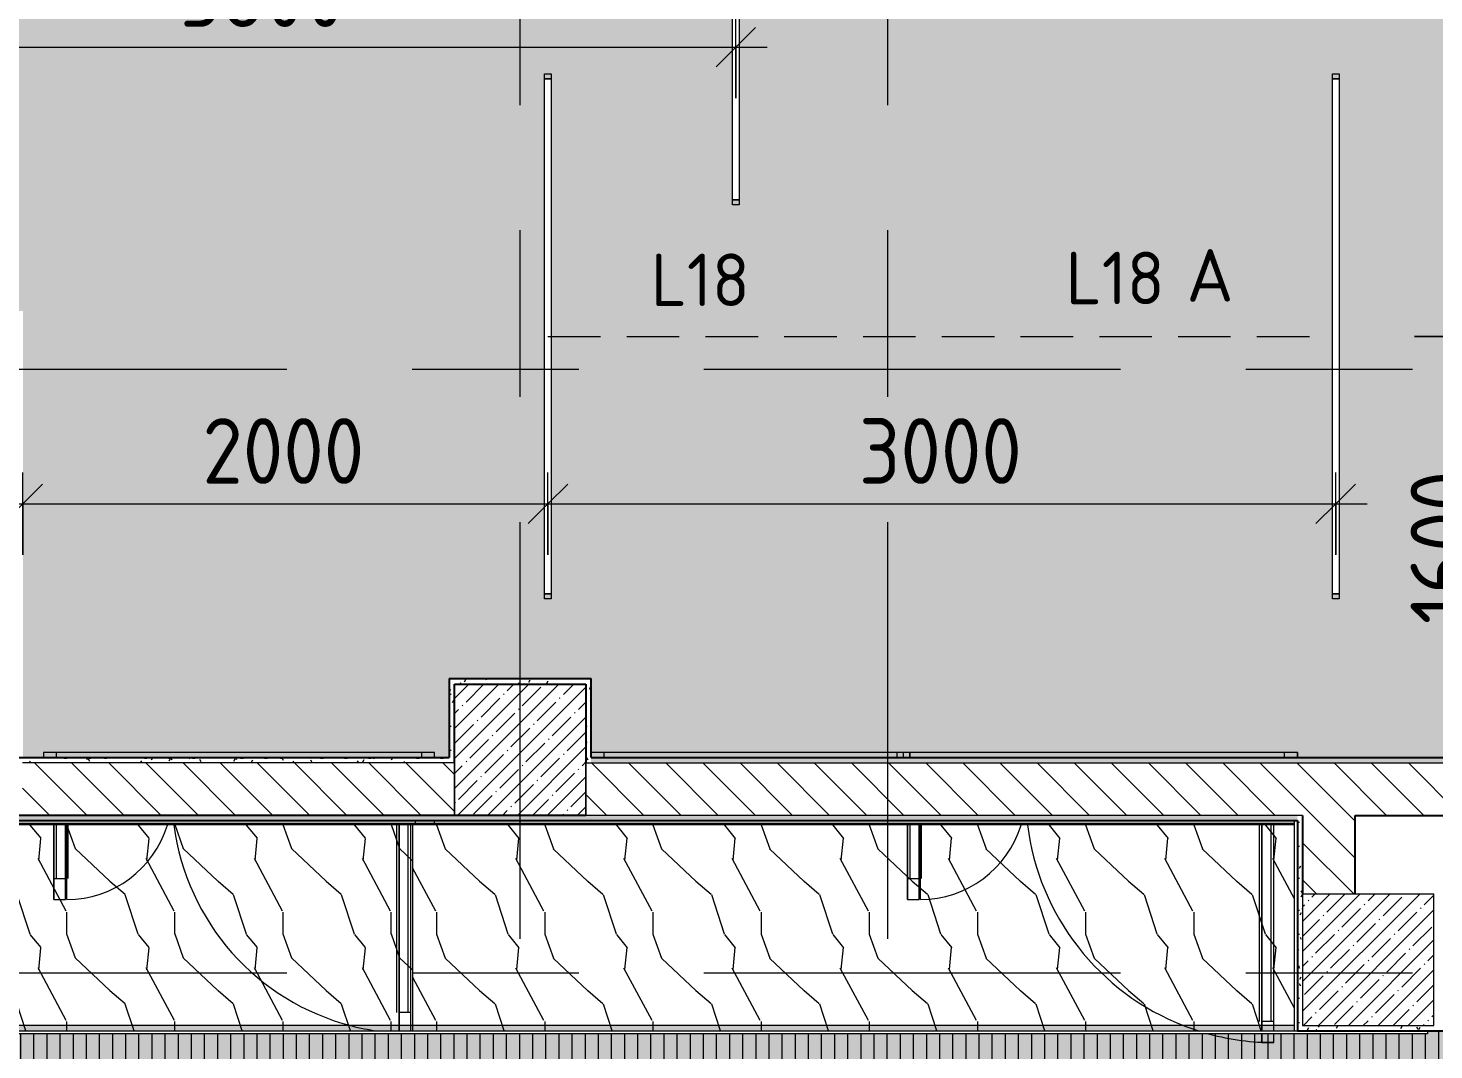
# Model space of a CAD drawing. Header units: millimetres. Extents: x 35098 to 231722, y -8553 to 29000.
# Drawn here: x 68686 to 74040, y 10807 to 14698 of the extents above; entities that cross this region are included whole.
import ezdxf

# ---------------------------------------------------------------- set-up
doc = ezdxf.new("R2010")
doc.units = ezdxf.units.MM
doc.linetypes.add('ADSK_Штрих_ш2 п1', pattern=[300, 200, -100])
doc.linetypes.add('Осевая', pattern=[3175, 635, -476.25, 1587.5, -476.25])
for name, color, linetype, lineweight in [('A-ANNO-DIMS', 7, 'Continuous', 9), ('A-ANNO-DIMS-100', 7, 'Continuous', 9), ('A-CLNG-PATT', 7, 'Continuous', 9), ('A-DETL-1', 7, 'ADSK_Штрих_ш2 п1', 9), ('A-DETL-GENF', 7, 'Continuous', 9), ('A-DOOR', 7, 'Continuous', 9), ('A-GLAZ-CWMG', 7, 'Continuous', 9), ('A-WALL', 7, 'Continuous', 9), ('E-LITE-EQPM-IDEN', 7, 'Continuous', 9), ('I-WALL', 7, 'Continuous', 9), ('S-COLS', 7, 'Continuous', 9), ('Оси-2', 7, 'Осевая', 9)]:
    doc.layers.add(name, color=color, linetype=linetype, lineweight=lineweight)
for name, color, linetype, lineweight, true_color in [('A-CLNG-1', 7, 'Continuous', 9, 0xc0c0c0), ('A-WALL-1', 7, 'Continuous', 25, 0x3c3c3c), ('A-WALL-FNSH-2', 7, 'Continuous', 13, 0x3c3c3c), ('E-LITE-EQPM-1', 1, 'Continuous', 9, 0xff0000), ('G-ANNO-TEXT-1', 1, 'Continuous', 9, 0xff0000)]:
    doc.layers.add(name, color=color, linetype=linetype, lineweight=lineweight, true_color=true_color)
doc.layers.add('A-CLNG-PATT-1', color=7, linetype='Continuous', lineweight=9, transparency=1)
doc.styles.add('GOST Common', font='GOST_Common.ttf', dxfattribs={"height": 200})
doc.styles.add('ISOCPEUR', font='isocpeur.ttf', dxfattribs={"width": 0.9, "height": 250})
doc.styles.add('ISOCPEUR_1', font='isocpeur.ttf', dxfattribs={"height": 200})
doc.dimstyles.new('ISO-2_5_0_9К_БОЛЬШОЙ', dxfattribs={"dimscale": 304.8, "dimtxt": 248.995294, "dimasz": 0.492126, "dimexe": 0.393701, "dimexo": 0.984252, "dimgap": 0, "dimtad": 1, "dimdec": 0, "dimrnd": 10, "dimzin": 0, "dimdsep": 46, "dimtxsty": 'ISOCPEUR', "dimblk1": 'OBLIQUE', "dimblk2": 'OBLIQUE', "dimsah": 1, "dimcen": 0.09, "dimdle": 0.393701, "dimazin": 0, "dimtfac": 1, "dimtdec": 4, "dimtix": 1, "dimtmove": 0, "dimatfit": 3, "dimfxl": 1, "dimtvp": 1, "dimtolj": 1, "dimtzin": 0, "dimarcsym": 2})
pattern_1 = [(135, (0, 0), (-70.71068, -70.71068), [])]
pattern_2 = [(0, (0, 0), (121.92, 30.48), [10.058, -81.382, 10.058, -81.382, -487.68]), (0, (0, 0), (121.92, 30.48), [-182.88, 10.058, -172.822, 10.058, -81.382, -213.36]), (0, (0, 0), (121.92, 30.48), [-457.2, 10.058, -50.902, 10.058, -142.342]), (120, (45.72, 15.24), (-87.356454, 90.345817), [10.058, -81.382, 10.058, -81.382, -487.68]), (120, (45.72, 15.24), (-87.356454, 90.345817), [-182.88, 10.058, -172.822, 10.058, -81.382, -213.36]), (120, (45.72, 15.24), (-87.356454, 90.345817), [-457.2, 10.058, -50.902, 10.058, -142.342]), (240, (60.96, 76.2), (-34.563546, -120.825817), [10.058, -81.382, 10.058, -81.382, -487.68]), (240, (60.96, 76.2), (-34.563546, -120.825817), [-182.88, 10.058, -172.822, 10.058, -81.382, -213.36]), (240, (60.96, 76.2), (-34.563546, -120.825817), [-457.2, 10.058, -50.902, 10.058, -142.342])]

# ---------------------------------------------------------------- blocks, each defined once
blk = doc.blocks.new('BSC_Колонна _Прямоугольная - 500х500-V28-План расстановки осветительного оборудования 2 этажа в осях 12-23')
at = {"layer": 'S-COLS'}
h = blk.add_hatch(dxfattribs=at)
h.set_pattern_fill('FP_34', color=256, style=0, pattern_type=2)
h.set_pattern_definition([(45, (-73790, -11150), (-57.02463, 57.02463), []), (45, (-73732.975, -11150), (-57.02463, 57.02463), [100.806, -20.161, 3.353, -16.808])])
h.paths.add_polyline_path([(-250, -250), (250, -250), (250, 250), (-250, 250), (-250, 187)])
for p, q in [((250, 250), (-250, 250)), ((-250, 250), (-250, -250)), ((250, -250), (250, 250)), ((-250, -250), (250, -250))]:
    blk.add_line(p, q, dxfattribs=at)
blk = doc.blocks.new('Downlight - Strip - 2000 мм-27655400-План расстановки осветительного оборудования 2 этажа в осях 12-23')
at = {"layer": 'E-LITE-EQPM-1'}
for p, q in [((-1000, -231.3), (-1000, -205.9)), ((-1000, -205.9), (-980.9, -205.9)), ((-980.9, -231.3), (-980.9, -205.9)), ((-980.9, -205.9), (981, -205.9)), ((-980.9, -205.9), (-980.9, -231.3)), ((-980.9, -231.3), (-980.9, -205.9)), ((-980.9, -205.9), (981, -205.9)), ((981, -205.9), (981, -231.3)), ((981, -231.3), (981, -205.9)), ((981, -205.9), (1000, -205.9)), ((981, -205.9), (981, -231.3)), ((1000, -205.9), (1000, -231.3)), ((-980.9, -231.3), (-1000, -231.3)), ((981, -231.3), (-980.9, -231.3)), ((981, -231.3), (-980.9, -231.3)), ((1000, -231.3), (981, -231.3))]:
    blk.add_line(p, q, dxfattribs=at)
blk = doc.blocks.new('Дверь_Витражная_остекление_ - ВВ-6 остекление-32274838-План расстановки осветительного оборудования 2 этажа в осях 12-23')
at = {"layer": 'A-DETL-GENF'}
for p, q in [((-655, 920.5), (-655, 900)), ((-655, 920.5), (-655, 900)), ((-610, 920.5), (-610, 900)), ((-610, 900), (-610, 920.5)), ((-655, 900), (-655, 136)), ((-655, 900), (-655, 136)), ((-610, 900), (-610, 136)), ((-610, 136), (-610, 900)), ((-655, 850), (-610, 850)), ((-645, 850), (-645, 136)), ((-601, 850), (-601, 136)), ((705, 420), (660, 420)), ((660, 420), (660, 136)), ((705, 420), (660, 420)), ((660, 420), (660, 136)), ((705, 420), (705, 136)), ((705, 136), (705, 420)), ((651, 340), (651, 136)), ((705, 340), (660, 340)), ((695, 340), (695, 136)), ((-655, 136), (-655, 131)), ((-655, 136), (-655, 131)), ((-645, 136), (-645, 131)), ((-610, 136), (-610, 131)), ((-610, 131), (-610, 136)), ((-601, 136), (-601, 131)), ((651, 136), (651, 131)), ((660, 136), (660, 131)), ((660, 136), (660, 131)), ((695, 136), (695, 131)), ((705, 136), (705, 131)), ((705, 131), (705, 136))]:
    blk.add_line(p, q, dxfattribs=at)
at = {"layer": 'A-DOOR'}
for p, q in [((-655, 920.5), (-655, 900)), ((-655, 900), (-655, 136)), ((655, 420), (655, 136)), ((-655, 136), (-655, 131)), ((655, 136), (655, 131))]:
    blk.add_line(p, q, dxfattribs=at)
for centre, radius, start, end in [((-655, 20), 910, 75.6704, 81.7477), ((-655, 20), 910, 7.3285, 75.6704), ((655, 20), 400, 90, 163.0582), ((-655, 20), 910, 7.0126, 7.3285), ((655, 20), 400, 163.0582, 163.8079)]:
    blk.add_arc(centre, radius, start, end, dxfattribs=at)
blk = doc.blocks.new('Прямоугольный импост - Импост структурный с накладкой - 160мм Темный-33326241-План расстановки осветительного оборудования 2 этажа в осях 12-23')
at = {"layer": 'A-GLAZ-CWMG'}
for p, q in [((-25, 121), (-25, 140)), ((-25, 140), (25, 140)), ((25, 140), (25, 121))]:
    blk.add_line(p, q, dxfattribs=at)
blk = doc.blocks.new('Прямоугольный импост - Импост структурный с накладкой - 160мм Темный-33326242-План расстановки осветительного оборудования 2 этажа в осях 12-23')
at = {"layer": 'A-GLAZ-CWMG'}
for p, q in [((0, 140), (-50, 140)), ((-50, 140), (-50, 121)), ((0, 121), (0, 140))]:
    blk.add_line(p, q, dxfattribs=at)
blk = doc.blocks.new('Прямоугольный импост - Импост структурный с накладкой - 160мм Темный-32274837-План расстановки осветительного оборудования 2 этажа в осях 12-23')
at = {"layer": 'A-GLAZ-CWMG'}
for p, q in [((68794, 11921), (68794, 11940)), ((70184, 11940), (68794, 11940)), ((70184, 11940), (70184, 11921))]:
    blk.add_line(p, q, dxfattribs=at)
blk = doc.blocks.new('Прямоугольный импост - Импост структурный с накладкой - 160мм Темный-33326237-План расстановки осветительного оборудования 2 этажа в осях 12-23')
at = {"layer": 'A-GLAZ-CWMG'}
for p, q in [((-50, 121), (-50, 140)), ((-50, 140), (-1, 140))]:
    blk.add_line(p, q, dxfattribs=at)
blk = doc.blocks.new('Дверь_Витражная_остекление_ - В-18-32468702-План расстановки осветительного оборудования 2 этажа в осях 12-23')
at = {"layer": 'A-DETL-GENF'}
for p, q in [((-672.5, 965), (-627.5, 965)), ((-672.5, 965), (-672.5, 931.5)), ((-627.5, 965), (-672.5, 965)), ((-672.5, 965), (-672.5, 931.5)), ((-627.5, 965), (-627.5, 931.5)), ((-627.5, 931.5), (-627.5, 965)), ((-672.5, 920.5), (-672.5, 900.4)), ((-672.5, 920.5), (-672.5, 900.4)), ((-627.5, 920.5), (-627.5, 900.6)), ((-627.5, 900.6), (-627.5, 920.5)), ((-672.5, 900), (-672.5, 136)), ((-672.5, 900), (-672.5, 136)), ((-672.5, 885), (-627.5, 885)), ((-662.5, 885), (-662.5, 136)), ((-627.5, 900), (-627.5, 136)), ((-627.5, 136), (-627.5, 900)), ((-618.5, 885), (-618.5, 136)), ((722.5, 420), (677.5, 420)), ((677.5, 420), (677.5, 136)), ((722.5, 420), (677.5, 420)), ((677.5, 420), (677.5, 136)), ((722.5, 420), (722.5, 136)), ((722.5, 136), (722.5, 420)), ((668.5, 340), (668.5, 136)), ((722.5, 340), (677.5, 340)), ((712.5, 340), (712.5, 136)), ((-672.5, 136), (-672.5, 131)), ((-672.5, 136), (-672.5, 131)), ((-662.5, 136), (-662.5, 131)), ((-627.5, 136), (-627.5, 131)), ((-627.5, 131), (-627.5, 136)), ((-618.5, 136), (-618.5, 131)), ((668.5, 136), (668.5, 131)), ((677.5, 136), (677.5, 131)), ((677.5, 136), (677.5, 131)), ((712.5, 136), (712.5, 131)), ((722.5, 136), (722.5, 131)), ((722.5, 131), (722.5, 136))]:
    blk.add_line(p, q, dxfattribs=at)
at = {"layer": 'A-DOOR'}
for p, q in [((-672.5, 965), (-672.5, 931.5)), ((-672.5, 920.5), (-672.5, 900.4)), ((-672.5, 900), (-672.5, 136)), ((672.5, 420), (672.5, 136)), ((-672.5, 136), (-672.5, 131)), ((672.5, 136), (672.5, 131))]:
    blk.add_line(p, q, dxfattribs=at)
for centre, radius, start, end in [((-672.5, 20), 945, 82.5, 90), ((-672.5, 20), 945, 75, 82.5), ((-672.5, 20), 945, 74.7546, 75), ((-672.5, 20), 945, 68.8088, 72.6783), ((-672.5, 20), 945, 7.0533, 68.8088), ((672.5, 20), 400, 90, 163.0582), ((-672.5, 20), 945, 6.7492, 7.0533), ((672.5, 20), 400, 163.0582, 163.8079)]:
    blk.add_arc(centre, radius, start, end, dxfattribs=at)
blk = doc.blocks.new('Прямоугольный импост - Импост структурный с накладкой - 160мм Темный-33326238-План расстановки осветительного оборудования 2 этажа в осях 12-23')
at = {"layer": 'A-GLAZ-CWMG'}
for p, q in [((72020, 11921), (72020, 11940)), ((73520, 11940), (72020, 11940)), ((73520, 11940), (73520, 11921))]:
    blk.add_line(p, q, dxfattribs=at)
blk = doc.blocks.new('Прямоугольный импост - Импост структурный с накладкой - 160мм Темный-33326239-План расстановки осветительного оборудования 2 этажа в осях 12-23')
at = {"layer": 'A-GLAZ-CWMG'}
for p, q in [((-25, 121), (-25, 140)), ((-25, 140), (25, 140)), ((25, 140), (25, 121))]:
    blk.add_line(p, q, dxfattribs=at)
blk = doc.blocks.new('Прямоугольный импост - Импост структурный с накладкой - 160мм Темный-32428852-План расстановки осветительного оборудования 2 этажа в осях 12-23')
at = {"layer": 'A-GLAZ-CWMG'}
for p, q in [((72045, 11921), (72045, 11940)), ((73470, 11940), (72045, 11940)), ((73470, 11940), (73470, 11921))]:
    blk.add_line(p, q, dxfattribs=at)
blk = doc.blocks.new('Прямоугольный импост - Импост структурный с накладкой - 160мм Темный-33326240-План расстановки осветительного оборудования 2 этажа в осях 12-23')
at = {"layer": 'A-GLAZ-CWMG'}
for q in [(70831, 11940), (72019, 11921)]:
    blk.add_line((72019, 11940), q, dxfattribs=at)
blk = doc.blocks.new('Прямоугольный импост - Импост структурный с накладкой - 160мм Темный-32468814-План расстановки осветительного оборудования 2 этажа в осях 12-23')
at = {"layer": 'A-GLAZ-CWMG'}
for p, q in [((70880, 11921), (70880, 11940)), ((71994, 11940), (70880, 11940)), ((71994, 11940), (71994, 11921))]:
    blk.add_line(p, q, dxfattribs=at)
blk = doc.blocks.new('DIMBLOCK131-План расстановки осветительного оборудования 2 этажа в осях 12-23')
at = {"layer": 'A-ANNO-DIMS-100'}
for p, q in [((67781, 14432.3), (67781, 14746.3)), ((71381, 14432.3), (71381, 14746.3)), ((67781, 14626.3), (71501, 14626.3)), ((67781, 14626.3), (67781, 14432.3)), ((71381, 14626.3), (71381, 14432.3))]:
    blk.add_line(p, q, dxfattribs=at)
at = {"layer": 'A-ANNO-DIMS-100', "lineweight": 20}
for p, q in [((67781, 14626.3), (67856, 14701.3)), ((71381, 14626.3), (71456, 14701.3)), ((67781, 14626.3), (67706, 14551.3)), ((71381, 14626.3), (71306, 14551.3))]:
    blk.add_line(p, q, dxfattribs=at)
at = {"layer": 'A-ANNO-DIMS-100', "color": 0, "insert": (69265, 14952.9), "char_height": 250, "width": 758.478, "attachment_point": 1, "line_spacing_factor": 1.149209, "style": 'ISOCPEUR'}
blk.add_mtext('3600', dxfattribs=at)
blk = doc.blocks.new('_Oblique')
at = {"color": 0, "linetype": 'ByBlock', "lineweight": -2}
blk.add_line((-0.5, -0.5), (0.5, 0.5), dxfattribs=at)
blk = doc.blocks.new('DIMBLOCK132-План расстановки осветительного оборудования 2 этажа в осях 12-23')
at = {"layer": 'A-ANNO-DIMS-100'}
for p, q in [((68666, 12692.3), (68666, 13006.2)), ((70666, 12692.3), (70666, 13006.2)), ((68546, 12886.2), (70666, 12886.2)), ((68666, 12886.2), (68666, 12692.3)), ((70666, 12886.2), (70666, 12692.3))]:
    blk.add_line(p, q, dxfattribs=at)
at = {"layer": 'A-ANNO-DIMS-100', "lineweight": 20}
for p, q in [((68666, 12886.2), (68741, 12961.2)), ((70666, 12886.2), (70741, 12961.2)), ((68666, 12886.2), (68591, 12811.2)), ((70666, 12886.2), (70591, 12811.2))]:
    blk.add_line(p, q, dxfattribs=at)
at = {"layer": 'A-ANNO-DIMS-100', "color": 0, "insert": (69350, 13212.9), "char_height": 250, "width": 758.478, "attachment_point": 1, "line_spacing_factor": 1.149209, "style": 'ISOCPEUR'}
blk.add_mtext('2000', dxfattribs=at)
blk = doc.blocks.new('DIMBLOCK133-План расстановки осветительного оборудования 2 этажа в осях 12-23')
at = {"layer": 'A-ANNO-DIMS-100'}
for p, q in [((70666, 12692.3), (70666, 13006.2)), ((73666, 12692.3), (73666, 13006.2)), ((70666, 12886.2), (73786, 12886.2)), ((70666, 12886.2), (70666, 12692.3)), ((73666, 12886.2), (73666, 12692.3))]:
    blk.add_line(p, q, dxfattribs=at)
at = {"layer": 'A-ANNO-DIMS-100', "lineweight": 20}
for p, q in [((70666, 12886.2), (70741, 12961.2)), ((73666, 12886.2), (73741, 12961.2)), ((70666, 12886.2), (70591, 12811.2)), ((73666, 12886.2), (73591, 12811.2))]:
    blk.add_line(p, q, dxfattribs=at)
at = {"layer": 'A-ANNO-DIMS-100', "color": 0, "insert": (71850, 13212.9), "char_height": 250, "width": 758.478, "attachment_point": 1, "line_spacing_factor": 1.149209, "style": 'ISOCPEUR'}
blk.add_mtext('3000', dxfattribs=at)
blk = doc.blocks.new('DIMBLOCK137-План расстановки осветительного оборудования 2 этажа в осях 12-23')
at = {"layer": 'A-ANNO-DIMS-100', "lineweight": 20}
for p, q in [((74278.1, 13524.5), (74203.1, 13599.5)), ((74278.1, 13524.5), (74353.1, 13449.5)), ((74278.1, 11921), (74203.1, 11996)), ((74278.1, 11921), (74353.1, 11846))]:
    blk.add_line(p, q, dxfattribs=at)
at = {"layer": 'A-ANNO-DIMS-100'}
for p, q in [((74278.1, 13644.5), (74278.1, 11801)), ((73966, 13524.5), (74398.1, 13524.5)), ((74278.1, 13524.5), (73966, 13524.5)), ((74084.2, 11921), (74398.1, 11921)), ((74278.1, 11921), (74084.2, 11921))]:
    blk.add_line(p, q, dxfattribs=at)
at = {"layer": 'A-ANNO-DIMS-100', "color": 0, "insert": (73951.5, 12428.3), "char_height": 250, "width": 706.764, "attachment_point": 1, "rotation": 90, "line_spacing_factor": 1.149209, "style": 'ISOCPEUR'}
blk.add_mtext('1600', dxfattribs=at)

msp = doc.modelspace()

# ---------------------------------------------------------------- hatches: boundary and pattern name
at = {"layer": 'A-CLNG-PATT'}
h = msp.add_hatch(dxfattribs=at)
h.set_pattern_fill('FP_47', color=256, style=0, pattern_type=2)
h.set_pattern_definition([(90, (72858.237, -5848.237), (-50, 3e-15), [])])
h.paths.add_polyline_path([(74650.8, 7921), (74729, 7921), (74729, 8301), (75459, 8301), (75459, 10879), (74015.2, 10879), (74015.2, 10868.5), (66296, 10868.5), (66296, 10880), (47239.7, 10879), (47239.7, 11679), (44781.7, 11679), (44781.7, 10879), (42401, 10879), (42401, 10209), (38761, 10209), (38761, 7921), (73196.3, 7921)])
h = msp.add_hatch(dxfattribs=at)
h.set_pattern_fill('FP_72', color=256, style=0, pattern_type=2)
h.set_pattern_definition([(108.247, (1131.21, 0), (-411.95057, 832.99942), [157.879, -1157.778]), (139.087, (1081.777, 149.94), (-2471.68382, 2082.52075), [76.316, -3739.501]), (136.533, (1436.055, 199.92), (-6179.204691, 5831.054423), [181.632, -8899.958]), (109.782, (1304.23, 324.87), (-1235.860512, 3331.997188), [97.376, -4771.443]), (90, (1271.28, 0), (-411.95, 416.5), [83.3, -333.2]), (118.18, (1271.275, 83.3), (2883.636339, -5414.508222), [226.804, -11113.38]), (84.351, (1164.167, 283.22), (-411.975244, -3748.4969), [83.707, -4101.617]), (129.496, (1172.406, 366.52), (1647.78693, -2082.51001), [64.769, -3173.684])])
h.paths.add_polyline_path([(70151, 10879.5), (70150, 11664), (66796, 11664), (66796, 10879.5), (70150.5, 10879.5)])
h = msp.add_hatch(dxfattribs=at)
h.set_pattern_fill('FP_73', color=256, style=0, pattern_type=2)
h.set_pattern_definition([(108.247, (2126.28, 0), (-411.95624, 833.00386), [157.879, -1157.782]), (139.088, (2076.85, 149.94), (-2471.766264, 2082.517559), [76.318, -3739.57]), (136.534, (2431.137, 199.92), (-6179.4116994, 5831.046324), [181.635, -8900.109]), (109.782, (2299.31, 324.87), (-1235.866191, 3332.010023), [97.377, -4771.46]), (90, (2266.35, 0), (-411.964, 416.5), [83.3, -333.2]), (118.181, (2266.352, 83.3), (2883.7516188, -5414.4966765), [226.806, -11113.46]), (84.351, (2159.24, 283.22), (-411.976436, -3748.49879), [83.707, -4101.618]), (129.497, (2167.48, 366.52), (1647.843493, -2082.50735), [64.77, -3173.726])])
h.paths.add_polyline_path([(70347.1, 10879.5), (73509, 10879.5), (73509, 11664), (70150, 11664), (70151, 10879.5), (70287.3, 10879.5)])
at = {"layer": 'A-CLNG-PATT-1'}
h = msp.add_hatch(color=256, dxfattribs=at)
h.paths.add_polyline_path([(75459, 11921), (75459, 15129), (73519, 15129), (73519, 15671), (82999, 15671), (82999, 16151), (84459, 16151), (84459, 18579), (66781, 18579), (66781, 13621), (68666, 13621), (68666, 11921), (70289, 11921), (70289, 12221), (70831, 12221), (70831, 11921), (74650.8, 11921)])
h.paths.add_polyline_path([(73653.3, 12543.5), (73653.3, 14505.4), (73678.7, 14505.4), (73678.7, 12543.5)])
h.paths.add_polyline_path([(70653.3, 12543.5), (70653.3, 14505.4), (70678.7, 14505.4), (70678.7, 12543.5)])
h.paths.add_polyline_path([(71393.7, 14044.1), (71368.3, 14044.1), (71368.3, 16006), (71393.7, 16006), (71393.7, 15144.7)])
h.paths.add_polyline_path([(67793.7, 14044.1), (67768.3, 14044.1), (67768.3, 16006), (67793.7, 16006), (67793.7, 14203.7)])
h.paths.add_polyline_path([(70678.7, 15149), (70309, 15149), (70309, 15651), (70811, 15651), (70811, 15149)])
h.paths.add_polyline_path([(79293.7, 15790.1), (79268.3, 15790.1), (79268.3, 17752), (79293.7, 17752), (79293.7, 15963.4)])
h.paths.add_polyline_path([(72293.7, 15790.1), (72268.3, 15790.1), (72268.3, 17752), (72293.7, 17752), (72293.7, 16199.8)])
h.paths.add_polyline_path([(82793.7, 16441.6), (82768.3, 16441.6), (82768.3, 18403.5), (82793.7, 18403.5), (82793.7, 17706.7)])
h.paths.add_polyline_path([(75768.3, 16498.1), (75768.3, 18460), (75793.7, 18460), (75793.7, 16498.1)])
h.paths.add_polyline_path([(68768.3, 16498.1), (68768.3, 18460), (68793.7, 18460), (68793.7, 16498.1)])
h = msp.add_hatch(color=256, dxfattribs=at)
h.paths.add_polyline_path([(74650.8, 7921), (74729, 7921), (74729, 8301), (75459, 8301), (75459, 10879), (74015.2, 10879), (74015.2, 10868.5), (66296, 10868.5), (66296, 10880), (47239.7, 10879), (47239.7, 11679), (44781.7, 11679), (44781.7, 10879), (42401, 10879), (42401, 10209), (38761, 10209), (38761, 7921), (73509, 7921)])
h.paths.add_polyline_path([(69954.2, 10879.5), (73509, 10879.5), (73509, 10900), (66791, 10900), (66791, 10879.5), (69137, 10879.5)])
at = {"layer": 'I-WALL'}
h = msp.add_hatch(dxfattribs=at)
h.set_pattern_fill('FP_46', color=256, style=0, pattern_type=2)
h.set_pattern_definition(pattern_2)
h.paths.add_polyline_path([(70310, 11920), (70310, 12220), (70290, 12220), (70290, 11920)])
h = msp.add_hatch(dxfattribs=at)
h.set_pattern_fill('FP_46', color=256, style=0, pattern_type=2)
h.set_pattern_definition(pattern_2)
h.paths.add_polyline_path([(70810, 12200), (70830, 12200), (70830, 12220), (70310, 12220), (70310, 12200)])
h = msp.add_hatch(dxfattribs=at)
h.set_pattern_fill('FP_46', color=256, style=0, pattern_type=2)
h.set_pattern_definition(pattern_2)
h.paths.add_polyline_path([(70830, 11900), (70830, 12200), (70810, 12200), (70810, 11900)])
h = msp.add_hatch(dxfattribs=at)
h.set_pattern_fill('FP_46', color=256, style=0, pattern_type=2)
h.set_pattern_definition(pattern_2)
h.paths.add_polyline_path([(70287.3, 11900), (70310, 11900), (70310, 11920), (68645, 11920), (68645, 11900), (68832.9, 11900)])
h = msp.add_hatch(dxfattribs=at)
h.set_pattern_fill('FP_19', color=256, style=0, pattern_type=2)
h.set_pattern_definition(pattern_1)
h.paths.add_polyline_path([(75480, 11700), (75480, 11900), (70810, 11900), (70810, 11700), (75378.1, 11700)])
h.paths.add_polyline_path([(70287.3, 11700), (70310, 11700), (70310, 11900), (68665, 11900), (68665, 11700), (68832.9, 11700)])
h = msp.add_hatch(dxfattribs=at)
h.set_pattern_fill('FP_46', color=256, style=0, pattern_type=2)
h.set_pattern_definition(pattern_2)
h.paths.add_polyline_path([(75378.1, 11900), (75480, 11900), (75480, 11920), (70830, 11920), (70830, 11900), (74650.8, 11900)])
h = msp.add_hatch(dxfattribs=at)
h.set_pattern_fill('FP_46', color=256, style=0, pattern_type=2)
h.set_pattern_definition(pattern_2)
h.paths.add_polyline_path([(73196.3, 11680), (73520, 11680), (73520, 11700), (66760, 11700), (66760, 11680), (72469.1, 11680)])
h = msp.add_hatch(dxfattribs=at)
h.set_pattern_fill('FP_46', color=256, style=0, pattern_type=2)
h.set_pattern_definition(pattern_2)
h.paths.add_polyline_path([(73520, 10900), (73540, 10900), (73540, 11700), (73520, 11700), (73520, 11337)])
h = msp.add_hatch(dxfattribs=at)
h.set_pattern_fill('FP_19', color=256, style=0, pattern_type=2)
h.set_pattern_definition(pattern_1)
h.paths.add_polyline_path([(73740, 11400), (73740, 11700), (73540, 11700), (73540, 11400)])
h = msp.add_hatch(dxfattribs=at)
h.set_pattern_fill('FP_46', color=256, style=0, pattern_type=2)
h.set_pattern_definition(pattern_2)
h.paths.add_polyline_path([(75460, 10880), (75460, 10900), (73520, 10900), (73520, 10880), (75378.1, 10880)])
at = {"layer": 'S-COLS'}
h = msp.add_hatch(dxfattribs=at)
h.set_pattern_fill('FP_17', color=256, style=0, pattern_type=2)
h.set_pattern_definition([(45, (0, 0), (-57.02463, 57.02463), []), (45, (57.025, 0), (-57.02463, 57.02463), [100.806, -20.161, 3.353, -16.808])])
h.paths.add_polyline_path([(70310, 11700), (70810, 11700), (70810, 12200), (70310, 12200), (70310, 11900)])

# ---------------------------------------------------------------- linework, layer by layer
at = {"layer": 'A-CLNG-1'}
for p, q in [((70150, 11664), (66796, 11664)), ((70150, 11664), (70150, 10879.5)), ((70151, 10879.5), (70151, 11664)), ((73509, 11664), (70151, 11664)), ((70150, 10900), (66791, 10900)), ((73509, 10900), (70151, 10900)), ((73509, 10879.5), (73509, 10900)), ((74015.2, 10868.5), (66296, 10868.5))]:
    msp.add_line(p, q, dxfattribs=at)
at = {"layer": 'A-DETL-1'}
msp.add_line((70666, 13524.5), (73666, 13524.5), dxfattribs=at)
at = {"layer": 'A-WALL'}
for p, q in [((70310, 11900), (68665, 11900)), ((70310, 11700), (70310, 11900)), ((70810, 11900), (70810, 11700)), ((70810, 11900), (75480, 11900)), ((73540, 11700), (70810, 11700))]:
    msp.add_line(p, q, dxfattribs=at)
at = {"layer": 'A-WALL-1'}
for p, q in [((70290, 12220), (70290, 11920)), ((70830, 12220), (70290, 12220)), ((70830, 11920), (70830, 12220)), ((70310, 11900), (70310, 12200)), ((70310, 12200), (70810, 12200)), ((70810, 12200), (70810, 11900)), ((68645, 11920), (70290, 11920)), ((70830, 11920), (75460, 11920)), ((66780, 11680), (73520, 11680)), ((70810, 11700), (68645, 11700)), ((73520, 11680), (73520, 10880)), ((73540, 11700), (73540, 11400)), ((73740, 11700), (75480, 11700)), ((73740, 11400), (73740, 11700)), ((73520, 10880), (75460, 10880))]:
    msp.add_line(p, q, dxfattribs=at)
at = {"layer": 'A-WALL-FNSH-2'}
for p, q in [((70289, 12221), (70289, 11921)), ((70831, 12221), (70289, 12221)), ((70831, 11921), (70831, 12221)), ((68666, 11921), (70290, 11921)), ((75459, 11921), (70831, 11921))]:
    msp.add_line(p, q, dxfattribs=at)
at = {"layer": 'I-WALL'}
for p, q in [((70161.5, 11669), (70161.5, 11680)), ((70234, 11669), (70234, 11680)), ((73509, 10900), (73509, 11680)), ((73509, 11669), (66780, 11669)), ((66296, 10879.5), (73514.5, 10879.5)), ((73514.5, 10879.5), (74015.2, 10879.5)), ((74015.2, 10879.5), (74015.2, 10880)), ((75459, 10879), (74015.2, 10879)), ((74015.2, 10879), (74015.2, 10868.5)), ((73514.5, 10868.5), (66780, 10868.5))]:
    msp.add_line(p, q, dxfattribs=at)
at = {"layer": 'S-COLS'}
for p, q in [((70810, 12200), (70310, 12200)), ((70310, 12200), (70310, 11900)), ((70810, 11900), (70810, 12200)), ((70310, 11900), (70310, 11700)), ((70810, 11700), (70810, 11900)), ((70310, 11700), (70810, 11700))]:
    msp.add_line(p, q, dxfattribs=at)
at = {"layer": 'Оси-2'}
for p, q in [((70560, 593.7), (70560, 24898.1)), ((71960, 593.7), (71960, 24898.1)), ((38398.2, 13400), (81850, 13400)), ((38398.2, 11100), (82450, 11100))]:
    msp.add_line(p, q, dxfattribs=at)

# ---------------------------------------------------------------- block references
at = {"layer": 'A-DOOR', "rotation": 180}
for name, p in [('Дверь_Витражная_остекление_ - ВВ-6 остекление-32274838-План расстановки осветительного оборудования 2 этажа в осях 12-23', (69489, 11800)), ('Дверь_Витражная_остекление_ - В-18-32468702-План расстановки осветительного оборудования 2 этажа в осях 12-23', (72757.5, 11800))]:
    msp.add_blockref(name, p, dxfattribs=at)
at = {"layer": 'A-GLAZ-CWMG', "extrusion": (0, 0, -1)}
for name, p in [('Прямоугольный импост - Импост структурный с накладкой - 160мм Темный-33326241-План расстановки осветительного оборудования 2 этажа в осях 12-23', (-68769, 11800)), ('Прямоугольный импост - Импост структурный с накладкой - 160мм Темный-33326237-План расстановки осветительного оборудования 2 этажа в осях 12-23', (-70830, 11800)), ('Прямоугольный импост - Импост структурный с накладкой - 160мм Темный-33326239-План расстановки осветительного оборудования 2 этажа в осях 12-23', (-72019, 11800)), ('Прямоугольный импост - Импост структурный с накладкой - 160мм Темный-33326241-План расстановки осветительного оборудования 2 этажа в осях 12-23', (-72020, 11800))]:
    msp.add_blockref(name, p, dxfattribs=at)
at = {"layer": 'A-GLAZ-CWMG'}
for name, p in [('Прямоугольный импост - Импост структурный с накладкой - 160мм Темный-32274837-План расстановки осветительного оборудования 2 этажа в осях 12-23', (0, 0)), ('Прямоугольный импост - Импост структурный с накладкой - 160мм Темный-33326242-План расстановки осветительного оборудования 2 этажа в осях 12-23', (70234, 11800)), ('Прямоугольный импост - Импост структурный с накладкой - 160мм Темный-33326240-План расстановки осветительного оборудования 2 этажа в осях 12-23', (0, 0)), ('Прямоугольный импост - Импост структурный с накладкой - 160мм Темный-32468814-План расстановки осветительного оборудования 2 этажа в осях 12-23', (0, 0)), ('Прямоугольный импост - Импост структурный с накладкой - 160мм Темный-33326238-План расстановки осветительного оборудования 2 этажа в осях 12-23', (0, 0)), ('Прямоугольный импост - Импост структурный с накладкой - 160мм Темный-32428852-План расстановки осветительного оборудования 2 этажа в осях 12-23', (0, 0)), ('Прямоугольный импост - Импост структурный с накладкой - 160мм Темный-33326242-План расстановки осветительного оборудования 2 этажа в осях 12-23', (73520, 11800))]:
    msp.add_blockref(name, p, dxfattribs=at)
at = {"layer": 'E-LITE-EQPM-1', "rotation": 89.9999999999999}
for p in [(71162.4, 15025), (70447.4, 13524.5), (73447.4, 13524.5)]:
    msp.add_blockref('Downlight - Strip - 2000 мм-27655400-План расстановки осветительного оборудования 2 этажа в осях 12-23', p, dxfattribs=at)
at = {"layer": 'S-COLS'}
msp.add_blockref('BSC_Колонна _Прямоугольная - 500х500-V28-План расстановки осветительного оборудования 2 этажа в осях 12-23', (73790, 11150), dxfattribs=at)

# ---------------------------------------------------------------- texts
at = {"layer": 'E-LITE-EQPM-IDEN', "char_height": 200, "width": 472.996, "attachment_point": 1, "style": 'GOST Common'}
for insert in [(71057.6, 13839.8), (72637.6, 13846.8)]:
    msp.add_mtext('L18', dxfattribs=dict(at, insert=insert))
at = {"layer": 'G-ANNO-TEXT-1', "insert": (73097.5, 13856.9), "char_height": 200, "width": 224.472, "attachment_point": 1, "style": 'ISOCPEUR_1'}
msp.add_mtext('\\fISOCPEUR|b0|i0|c204|p34|;А', dxfattribs=at)

# ---------------------------------------------------------------- dimensions: what is measured, and where the dimension line sits
at = {"layer": 'A-ANNO-DIMS'}
for base, p1, p2, override, picture, middle in [((71381, 14626.3), (67781, 14732.3), (71381, 14732.3), {"dimpost": '<>', "dimfxl": 3600}, 'DIMBLOCK131-План расстановки осветительного оборудования 2 этажа в осях 12-23', (69581, 14751.3)), ((70666, 12886.2), (68666, 12992.3), (70666, 12992.3), {"dimpost": '<>', "dimfxl": 2000}, 'DIMBLOCK132-План расстановки осветительного оборудования 2 этажа в осях 12-23', (69666, 13011.2)), ((73666, 12886.2), (70666, 12992.3), (73666, 12992.3), {"dimpost": '<>', "dimfxl": 3000}, 'DIMBLOCK133-План расстановки осветительного оборудования 2 этажа в осях 12-23', (72166, 13011.2))]:
    dim = msp.add_linear_dim(base=base, p1=p1, p2=p2, dimstyle='ISO-2_5_0_9К_БОЛЬШОЙ', override=override, dxfattribs=at)
    dim.commit()
    dim.dimension.update_dxf_attribs({"geometry": picture, "text_midpoint": middle})
dim = msp.add_linear_dim(base=(74278.0925, 11920.9998), p1=(73666, 13524.4999), p2=(74384.1585, 11920.9998), angle=90, dimstyle='ISO-2_5_0_9К_БОЛЬШОЙ', override={"dimpost": '<>', "dimfxl": 1756.975881}, dxfattribs=at)
dim.commit()
dim.dimension.update_dxf_attribs({"geometry": 'DIMBLOCK137-План расстановки осветительного оборудования 2 этажа в осях 12-23', "text_midpoint": (74153.0925, 12722.7499)})

doc.saveas('drawing.dxf')
